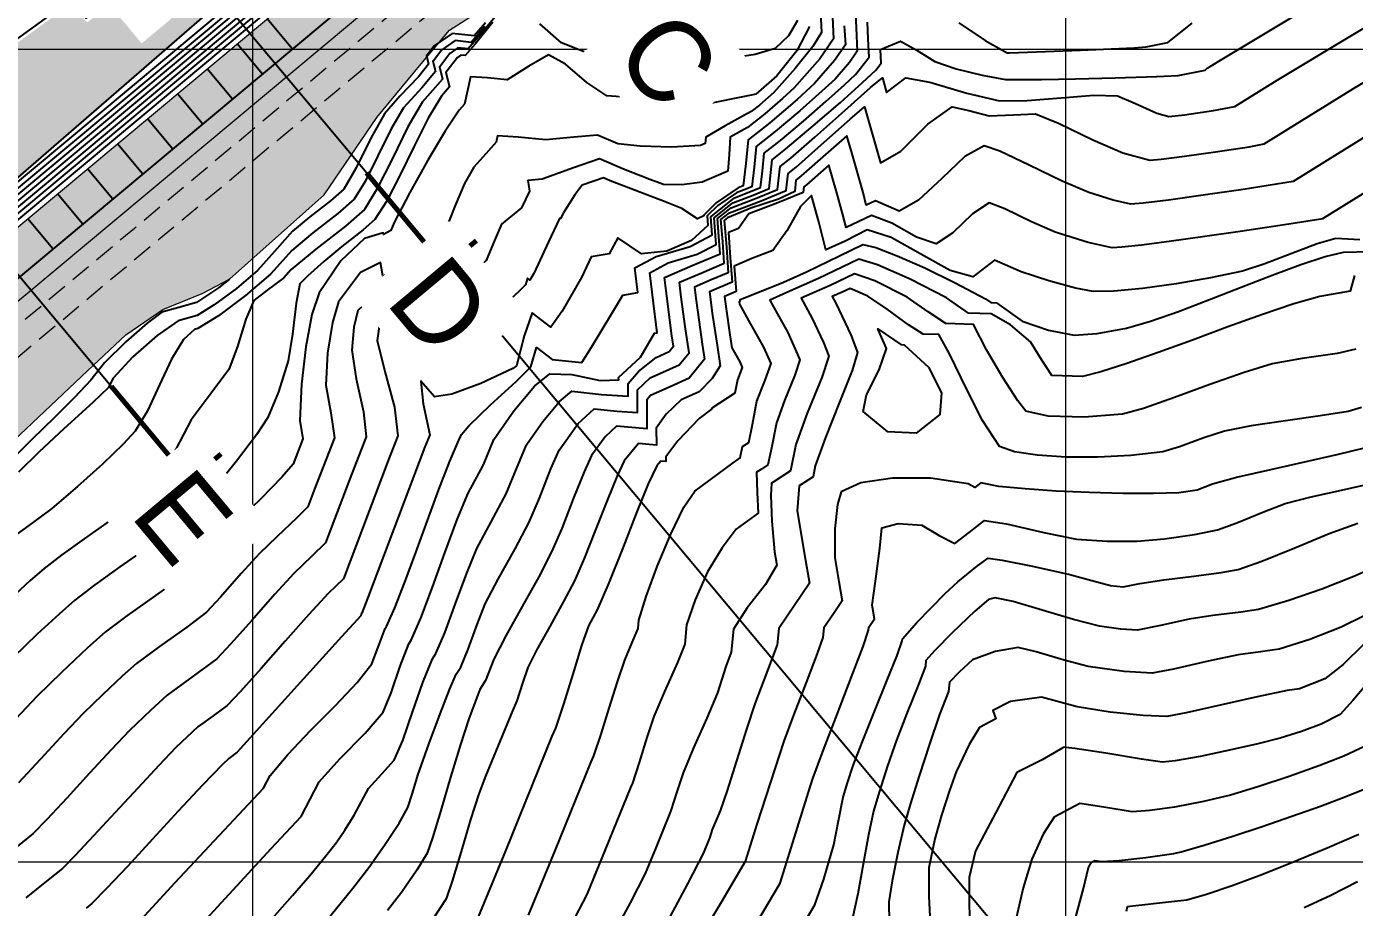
# Model space of a CAD drawing. Extents: x -427 to 62994, y 410 to 109394.
# Drawn here: x -211.81 to -170.97, y 464.43 to 491.53 of the extents above; entities that cross this region are included whole.
import ezdxf
from ezdxf.enums import TextEntityAlignment as Align

# ---------------------------------------------------------------- set-up
doc = ezdxf.new("R2018")
doc.units = 0
doc.header["$MEASUREMENT"] = 0
doc.linetypes.add('NASCOSTA', pattern=[9.525, 6.35, -3.175])
for name, color, linetype in [('coordinate', 2, 'Continuous'), ('curve livello 1 m', 2, 'Continuous'), ('curve livello 5 m', 7, 'Continuous'), ('Limite fiume', 6, 'Continuous'), ('LIN010TR', 2, 'NASCOSTA'), ('LIN035CO', 1, 'Continuous'), ('pendenze', 2, 'Continuous'), ('Per+Mod Surf', 7, 'Continuous'), ('scavo 1', 254, 'Continuous'), ('TEXT018', 143, 'Continuous'), ('TEXT050', 3, 'Continuous')]:
    doc.layers.add(name, color=color, linetype=linetype)
doc.layers.add('LIN070CO', color=4, linetype='Continuous', lineweight=70)
doc.layers.add('no_plot', color=5, linetype='Continuous', plot=False)

# ---------------------------------------------------------------- blocks, each defined once
blk = doc.blocks.new('*U92')
at = {"layer": 'LIN070CO'}
for p, q in [((-4.32, 0), (-4.32, 0.5)), ((1.5, 0.5), (1.5, 0)), ((1.5, 0), (0, 0)), ((-2.82, 0), (-4.32, 0))]:
    blk.add_line(p, q, dxfattribs=at)
at = {"layer": 'TEXT018', "lineweight": 30, "flags": 104}
blk.add_attdef('RIF1', text='', height=0.18, dxfattribs=at).set_placement((-4.17, -0.15), align=Align.TOP_LEFT)
blk.add_attdef('RIF2', text='', height=0.18, dxfattribs=at).set_placement((1.35, -0.15), align=Align.TOP_RIGHT)
at = {"layer": 'TEXT050', "lineweight": 30, "flags": 104}
blk.add_attdef('SEZ1', text='', height=0.4, dxfattribs=at).set_placement((-4.17, 0.15), align=Align.BOTTOM_LEFT)
blk.add_attdef('SEZ2', text='', height=0.4, dxfattribs=at).set_placement((1.35, 0.15), align=Align.BOTTOM_RIGHT)
blk = doc.blocks.new('*U93')
at = {"layer": 'LIN070CO'}
for p, q in [((-3.868, 0), (-3.868, 0.5)), ((2.034, 0.5), (2.034, 0)), ((2.034, 0), (0.534, 0)), ((-2.368, 0), (-3.868, 0))]:
    blk.add_line(p, q, dxfattribs=at)
at = {"layer": 'TEXT018', "lineweight": 30, "flags": 104}
blk.add_attdef('RIF1', text='', height=0.18, dxfattribs=at).set_placement((-3.718, -0.15), align=Align.TOP_LEFT)
blk.add_attdef('RIF2', text='', height=0.18, dxfattribs=at).set_placement((1.884, -0.15), align=Align.TOP_RIGHT)
at = {"layer": 'TEXT050', "lineweight": 30, "flags": 104}
blk.add_attdef('SEZ1', text='', height=0.4, dxfattribs=at).set_placement((-3.718, 0.15), align=Align.BOTTOM_LEFT)
blk.add_attdef('SEZ2', text='', height=0.4, dxfattribs=at).set_placement((1.884, 0.15), align=Align.BOTTOM_RIGHT)

msp = doc.modelspace()

# ---------------------------------------------------------------- hatches: boundary and pattern name
at = {"layer": 'Limite fiume', "linetype": 'Continuous'}
h = msp.add_hatch(dxfattribs=at)
h.set_pattern_fill('DOTS', color=256, scale=5, angle=-135, style=0)
h.set_pattern_definition([(135, (-108729.86045, 62990.82265), (-0.3314563037, -0.11048543456), [0, -0.3125])])
h.paths.add_polyline_path([(-222.255, 485.944), (-221.629, 485.081), (-221.066, 485.469), (-220.604, 484.86), (-210.443, 492.225), (-209.949, 491.656), (-202.84, 496.929), (-203.116, 497.308), (-198.927, 498.307), (-216.244, 483.28), (-216.082, 483.086), (-222.605, 477.636), (-222.443, 477.442), (-226.181, 474.319), (-226.549, 474.759), (-235.115, 466.108), (-235.961, 467.107), (-236.53, 466.621), (-234.614, 476.971)])
at = {"layer": 'scavo 1'}
msp.add_hatch(color=256, dxfattribs=at).paths.add_polyline_path([(-162.911, 519.813), (-186.507, 500.536), (-191.835, 496.955), (-195.066, 494.521), (-197.353, 492.349), (-198.801, 491.423), (-199.67, 490.38), (-201.031, 488.73), (-202.652, 486.356), (-205.568, 483.758), (-206.41, 483.321), (-207.62, 482.823), (-208.758, 482.04), (-209.932, 480.937), (-212.388, 478.624), (-213.74, 477.343), (-215.056, 476.382), (-216.942, 474.781), (-219.046, 473.375), (-220.65, 472.251), (-222.169, 470.97), (-223.539, 469.719), (-225.297, 468.558), (-226.071, 468.438), (-227.679, 467.783), (-228.722, 466.86), (-230.241, 465.46), (-231.7, 463.941), (-232.656, 463.16), (-234.346, 465.186), (-229.695, 469.072), (-225.044, 472.958), (-225.813, 473.879), (-197.96, 497.149), (-198.927, 498.307), (-186.6, 508.606), (-185.811, 509.298), (-183.96, 510.924), (-182.937, 509.7), (-167.589, 522.523), (-150.931, 538.458), (-146.194, 532.788), (-161.321, 521.044)])

# ---------------------------------------------------------------- linework, layer by layer
at = {"layer": 'coordinate', "linetype": 'Continuous', "lineweight": 0}
for p, q in [((-179.86, 528.426), (-179.86, 428.936)), ((-204.86, 519.366), (-204.86, 428.936)), ((-95.183, 490.823), (-242.36, 490.823)), ((-95.183, 465.823), (-242.36, 465.823))]:
    msp.add_line(p, q, dxfattribs=at)
at = {"layer": 'curve livello 1 m', "flags": 128}
for points in [[(-207.924, 462.279), (-204.286, 466.246), (-203.364, 467.231), (-203.085, 467.756), (-202.804, 468.288), (-202.804, 468.288), (-202.177, 469.001), (-201.395, 469.792), (-200.844, 470.441), (-200.844, 470.441), (-200.599, 471.029), (-200.32, 471.851), (-200.049, 472.542), (-200.049, 472.542), (-199.977, 472.653), (-199.683, 473.333), (-199.325, 474.282), (-198.94, 475.343), (-198.562, 476.359), (-198.224, 477.174), (-198.224, 477.174), (-197.756, 478.041), (-197.433, 478.821), (-196.82, 479.71), (-196.186, 480.461), (-195.719, 480.849), (-195.719, 480.849), (-195.042, 480.823), (-194.169, 480.64), (-193.597, 480.657), (-193.597, 480.657), (-193.598, 480.732), (-192.929, 481.354), (-192.492, 482.096), (-192.414, 482.109), (-192.522, 483.017), (-192.644, 483.956), (-192.644, 483.956), (-192.073, 484.26), (-191.183, 484.523), (-190.603, 484.828), (-190.603, 484.828), (-190.664, 485.648), (-190.085, 486.11), (-189.464, 486.342), (-188.974, 486.544), (-188.974, 486.544), (-188.877, 487.425), (-188.463, 487.752), (-187.612, 488.472), (-186.78, 489.194), (-186.095, 489.806), (-185.689, 490.192), (-185.689, 490.192), (-185.523, 490.4), (-185.543, 490.819), (-184.926, 491.083), (-184.45, 490.809), (-183.875, 490.452), (-183.875, 490.452), (-183.221, 490.233), (-182.416, 490.03), (-181.702, 489.903), (-181.702, 489.903), (-181.345, 489.897), (-180.59, 489.905), (-179.547, 489.925), (-178.329, 489.955), (-177.047, 489.993), (-177.047, 489.993), (-176.387, 490.022), (-175.564, 490.192), (-175.494, 490.248), (-175.408, 490.3), (-175.138, 490.462), (-169.776, 493.697)], [(-204.399, 463.924), (-203.629, 464.796), (-203.629, 464.796), (-203.1, 465.412), (-202.601, 466.012), (-202.282, 466.414), (-202.282, 466.414), (-202.014, 466.81), (-201.73, 467.268), (-201.73, 467.268), (-201.296, 468.086), (-200.88, 468.538), (-200.5, 468.96), (-200.5, 468.96), (-200.235, 469.56), (-199.933, 470.431), (-199.621, 471.345), (-199.322, 472.074), (-199.322, 472.074), (-199.216, 472.238), (-198.945, 472.88), (-198.613, 473.78), (-198.269, 474.716), (-197.962, 475.472), (-197.962, 475.472), (-197.519, 476.295), (-197.057, 477.149), (-197.057, 477.149), (-196.718, 477.977), (-196.432, 478.659), (-196.432, 478.659), (-195.933, 479.383), (-195.415, 479.995), (-195.035, 480.311), (-195.035, 480.311), (-194.123, 480.213), (-193.307, 480.155), (-193.307, 480.155), (-193.309, 480.543), (-192.984, 480.919), (-192.44, 481.352), (-192.44, 481.352), (-192.046, 481.528), (-191.912, 481.694), (-191.961, 482.018), (-192.121, 483.237), (-192.184, 483.809), (-192.184, 483.809), (-191.335, 484.173), (-190.479, 484.537), (-190.479, 484.537), (-190.514, 485.066), (-190.559, 485.621), (-190.559, 485.621), (-190.139, 485.956), (-189.34, 486.255), (-188.71, 486.515), (-188.71, 486.515), (-188.633, 487.219), (-188.302, 487.48), (-187.566, 488.122), (-186.646, 488.948), (-185.85, 489.659), (-185.488, 489.955), (-185.357, 489.497), (-184.771, 489.955), (-184.027, 489.823), (-182.885, 489.482), (-181.887, 489.248), (-181.887, 489.248), (-181.031, 489.253), (-179.988, 489.341), (-178.986, 489.421), (-178.255, 489.402), (-178.255, 489.402), (-177.708, 489.163), (-177.051, 488.864), (-177.051, 488.864), (-176.677, 488.762), (-176.198, 488.817), (-175.308, 488.949), (-175.308, 488.949), (-174.643, 489.07), (-173.345, 489.876), (-168.875, 492.572)], [(-197.069, 492.232), (-197.732, 491.423), (-198.225, 490.84), (-198.539, 490.876), (-198.792, 490.697), (-199.1, 490.295), (-199.112, 490.291), (-199.012, 489.909), (-199.634, 489.21), (-200.077, 488.444), (-200.557, 487.473), (-201.02, 486.544), (-201.413, 485.903), (-202, 485.39), (-202.91, 484.684), (-203.669, 484.051), (-203.894, 483.797), (-204.404, 483.423), (-204.821, 483.105), (-205.062, 482.526), (-205.317, 481.685), (-205.583, 480.982), (-206.128, 480.249), (-206.746, 479.433), (-207.213, 478.53), (-207.63, 477.746), (-208.079, 477.295), (-208.776, 476.683), (-209.337, 476.257), (-210.031, 475.764), (-210.721, 475.274), (-211.27, 474.856), (-211.705, 474.476), (-212.303, 473.927)], [(-186.322, 492.153), (-186.298, 491.487), (-186.258, 490.777), (-186.499, 490.427), (-186.944, 489.915), (-187.349, 489.537), (-188.03, 488.938), (-188.784, 488.297), (-189.365, 487.839), (-189.429, 487.2), (-189.501, 486.603), (-189.977, 486.417), (-190.549, 486.025), (-190.873, 485.702), (-190.851, 485.41), (-191.357, 484.946), (-192.114, 484.623), (-192.893, 484.538), (-193.625, 485.026), (-193.887, 484.54), (-194.442, 484.445), (-194.729, 483.827), (-195.335, 482.77), (-195.683, 482.276), (-196.261, 482.721), (-196.502, 482.01), (-196.742, 481.096), (-196.854, 481.013), (-197.837, 480.546), (-198.728, 480.221), (-199.258, 480.136), (-199.685, 480.62), (-199.606, 479.92), (-199.41, 478.966), (-199.554, 478.599), (-201.327, 473.929), (-201.5, 473.483), (-201.502, 473.479), (-201.531, 473.402), (-202.122, 472.754), (-205.326, 469.203), (-205.588, 469.011), (-205.786, 468.824), (-206.397, 468.19), (-207.14, 467.391), (-207.934, 466.527), (-208.696, 465.698), (-209.345, 465.006), (-209.8, 464.548), (-209.977, 464.406)], [(-187.034, 492.048), (-186.993, 491.153), (-187.416, 490.539), (-188.2, 489.639), (-188.556, 489.313), (-189.106, 488.842), (-189.636, 488.424), (-190.167, 488.126), (-190.204, 487.596), (-190.244, 487.077), (-191.032, 486.74), (-191.65, 486.658), (-192.22, 486.666), (-192.644, 486.82), (-193.45, 487.14), (-194.186, 487.456), (-194.985, 487.186), (-195.948, 486.835), (-196.392, 486.795), (-196.374, 486.669), (-196.344, 486.462), (-196.588, 485.949), (-197.206, 485.447), (-197.442, 484.872), (-197.671, 484.334), (-198.527, 483.54), (-199.445, 482.931), (-200.276, 482.587), (-200.87, 482.59), (-201.007, 483.365), (-201.617, 482.792), (-201.746, 482.276), (-201.801, 481.576), (-201.672, 480.692), (-201.448, 479.672), (-201.358, 478.905), (-201.812, 477.748), (-202.609, 475.649), (-203.029, 475.238), (-203.588, 474.701), (-204.171, 474.064), (-204.88, 473.261), (-205.534, 472.523), (-205.955, 472.078), (-206.681, 471.543), (-207.482, 470.959), (-207.998, 470.491), (-208.638, 469.872), (-209.195, 469.291), (-209.874, 468.556), (-210.573, 467.795), (-211.186, 467.136), (-211.609, 466.707), (-212.1, 466.307)], [(-187.391, 491.995), (-187.36, 491.342), (-187.627, 490.917), (-188.17, 490.235), (-188.827, 489.501), (-189.267, 489.114), (-189.524, 488.911), (-190.325, 488.471), (-190.922, 488.126), (-190.936, 487.932), (-191.081, 487.87), (-191.959, 487.816), (-192.941, 487.847), (-193.621, 487.917), (-194.247, 488.185), (-194.973, 488.125), (-195.84, 488.04), (-196.693, 488.125), (-197.321, 488.171), (-197.367, 487.97), (-197.678, 487.617), (-198.049, 487.208), (-198.341, 486.701), (-198.625, 486.028), (-198.933, 485.241), (-199.138, 484.794), (-200.087, 484.043), (-200.849, 483.861), (-200.922, 484.275), (-201.534, 483.966), (-202.211, 483.064), (-202.403, 482.428), (-202.547, 481.476), (-202.601, 480.495), (-202.453, 479.645), (-202.332, 478.875), (-202.941, 477.323), (-203.155, 476.758), (-203.495, 476.416), (-204.115, 475.831), (-204.644, 475.317), (-205.203, 474.701), (-205.842, 473.975), (-206.27, 473.515), (-206.881, 473.05), (-207.723, 472.459), (-208.429, 471.933), (-208.865, 471.544), (-209.471, 470.974), (-210.064, 470.395), (-210.657, 469.773), (-211.375, 468.993), (-212.05, 468.262)], [(-188.095, 491.719), (-188.377, 491.243), (-188.783, 490.855), (-189.398, 490.67), (-190.318, 490.529), (-190.907, 490.549), (-191.15, 490.397), (-191.944, 490.46), (-192.885, 490.678), (-193.587, 490.7), (-193.606, 490.674), (-194.505, 490.692), (-195.352, 491.032), (-196.019, 491.616)], [(-197.467, 491.664), (-198.009, 490.986), (-198.317, 490.639), (-198.448, 490.654), (-198.554, 490.58), (-198.908, 490.117), (-198.913, 490.116), (-198.797, 489.676), (-199.05, 489.392), (-199.452, 488.715), (-199.889, 487.851), (-200.329, 486.945), (-200.742, 486.143), (-201.095, 485.589), (-201.459, 485.279), (-202.107, 484.76), (-202.661, 484.304), (-203.152, 483.858), (-203.399, 483.61), (-203.517, 483.017), (-203.628, 482.064), (-203.758, 481.247), (-204.057, 480.291), (-204.383, 479.504), (-204.739, 478.971), (-205.348, 478.16), (-206.027, 477.315), (-206.576, 476.724), (-206.755, 476.55), (-206.899, 476.39), (-207.404, 475.989), (-208.125, 475.472), (-208.935, 474.904), (-209.71, 474.352), (-210.323, 473.882), (-210.806, 473.456), (-211.48, 472.832), (-212.224, 472.122)], [(-197.714, 491.535), (-198.133, 491.04), (-198.63, 491.097), (-199.031, 490.815), (-199.292, 490.473), (-199.311, 490.467), (-199.226, 490.143), (-199.655, 489.646), (-200.218, 489.029), (-200.595, 488.378), (-201.003, 487.552), (-201.396, 486.762), (-201.731, 486.217), (-202.23, 485.781), (-203.003, 485.18), (-203.649, 484.642), (-204.3, 483.909), (-205.079, 483.25), (-205.908, 482.631), (-206.538, 482.237), (-206.638, 482.209), (-206.981, 481.906), (-207.347, 481.295), (-207.718, 480.503), (-208.091, 479.707), (-208.462, 479.081), (-208.835, 478.677), (-209.468, 478.07), (-210.241, 477.374), (-211.032, 476.698), (-211.628, 476.262), (-212.218, 475.83)], [(-197.697, 491.648), (-198.041, 491.241), (-198.721, 491.318), (-199.269, 490.932), (-199.484, 490.651), (-199.51, 490.642), (-199.441, 490.377), (-199.75, 489.984), (-200.329, 489.387), (-200.802, 488.848), (-201.224, 488.092), (-201.669, 487.183), (-202.049, 486.531), (-202.46, 486.171), (-203.097, 485.676), (-203.629, 485.233), (-204.179, 484.611), (-204.706, 484.02), (-205.351, 483.475), (-206.037, 482.963), (-206.559, 482.636), (-207.142, 482.476), (-207.793, 482.021), (-208.534, 481.366), (-209.141, 480.708), (-209.293, 480.416), (-209.774, 479.959), (-210.658, 479.152), (-211.417, 478.447), (-212.055, 477.819)], [(-186.658, 491.551), (-186.626, 490.965), (-186.957, 490.483), (-187.572, 489.777), (-188.112, 489.283), (-188.945, 488.569), (-189.61, 488.045), (-189.683, 487.316), (-189.765, 486.633), (-189.923, 486.571), (-190.597, 486.11), (-190.977, 485.73), (-190.975, 485.701), (-191.176, 485.615), (-191.65, 485.932), (-192.17, 486.138), (-193.078, 486.482), (-193.861, 486.785), (-194.068, 486.873), (-194.718, 486.645), (-194.941, 486.348), (-195.292, 485.803), (-195.388, 485.625), (-195.417, 485.62), (-195.759, 484.904), (-196.203, 483.927), (-196.325, 483.73), (-196.398, 483.786), (-196.46, 483.579), (-196.998, 483.057), (-197.892, 482.397), (-198.871, 481.799), (-199.596, 481.474), (-200.068, 481.363), (-200.536, 481.921), (-200.954, 482.368), (-201.028, 481.874), (-200.79, 480.914), (-200.492, 479.823), (-200.384, 478.936), (-200.683, 478.174), (-202.062, 474.54), (-202.533, 474.084), (-203.124, 473.443), (-203.851, 472.623), (-204.594, 471.779), (-205.23, 471.067), (-205.64, 470.64), (-206.066, 470.327), (-206.535, 469.985), (-207.212, 469.348), (-207.744, 468.796), (-208.39, 468.1), (-209.081, 467.349), (-209.744, 466.628), (-210.308, 466.025), (-210.704, 465.628), (-211.193, 465.234), (-211.828, 464.725)], [(-202.529, 464.086), (-201.771, 465.017), (-201.277, 465.652), (-201.277, 465.652), (-200.795, 466.34), (-200.351, 467.025), (-200.079, 467.503), (-200.079, 467.503), (-199.942, 467.94), (-199.771, 468.497), (-199.771, 468.497), (-199.434, 469.451), (-199.089, 470.384), (-198.791, 471.151), (-198.595, 471.606), (-198.595, 471.606), (-198.455, 471.823), (-198.228, 472.379), (-197.953, 473.133), (-197.7, 473.77), (-197.7, 473.77), (-197.301, 474.53), (-196.782, 475.457), (-196.358, 476.258), (-196.358, 476.258), (-196.037, 477.024), (-195.683, 477.924), (-195.43, 478.497), (-195.43, 478.497), (-194.839, 479.312), (-194.352, 479.773), (-194.352, 479.773), (-193.647, 479.697), (-193.017, 479.652), (-193.017, 479.652), (-193.021, 480.354), (-192.627, 480.721), (-191.736, 481.117), (-191.434, 481.493), (-191.544, 482.225), (-191.673, 483.203), (-191.723, 483.662), (-191.723, 483.662), (-191.042, 483.954), (-190.355, 484.246), (-190.355, 484.246), (-190.399, 484.903), (-190.455, 485.594), (-190.455, 485.594), (-190.193, 485.803), (-189.216, 486.167), (-188.447, 486.485), (-188.447, 486.485), (-188.389, 487.012), (-188.141, 487.207), (-187.365, 487.89), (-186.48, 488.684), (-186.035, 489.059), (-186.035, 489.059), (-185.789, 488.203), (-185.543, 487.341), (-185.543, 487.341), (-184.922, 487.699), (-184.085, 488.528), (-183.343, 489.06), (-183.343, 489.06), (-182.831, 488.944), (-182.207, 488.782), (-182.207, 488.782), (-181.458, 488.818), (-180.776, 488.842), (-180.776, 488.842), (-180.072, 488.555), (-179.016, 488.048), (-178.093, 487.643), (-178.093, 487.643), (-177.26, 487.415), (-176.911, 487.446), (-176.191, 487.538), (-175.242, 487.674), (-174.207, 487.833), (-174.207, 487.833), (-173.747, 487.917), (-171.002, 489.621), (-167.974, 491.447)], [(-168.659, 489.366), (-172.851, 486.763), (-173.106, 486.717), (-174.394, 486.518), (-175.625, 486.338), (-176.686, 486.192), (-177.463, 486.098), (-177.842, 486.069), (-178.387, 486.188), (-179.135, 486.421), (-179.957, 486.776), (-180.972, 487.265), (-181.874, 487.692), (-182.359, 487.863), (-182.949, 487.527), (-183.663, 486.856), (-184.378, 486.185), (-184.969, 485.847), (-185.696, 486.17), (-185.981, 486.032), (-186.083, 486.422), (-186.418, 487.617), (-186.583, 488.164), (-187.158, 487.664), (-187.98, 486.935), (-188.144, 486.805), (-188.183, 486.456), (-188.68, 486.217), (-189.531, 485.937), (-190.247, 485.649), (-190.351, 485.566), (-190.283, 484.741), (-190.232, 483.955), (-190.749, 483.735), (-191.262, 483.515), (-191.224, 483.169), (-191.127, 482.432), (-191.026, 481.761), (-190.956, 481.292), (-191.426, 480.707), (-192.018, 480.442), (-192.62, 480.176), (-192.732, 480.048), (-192.727, 479.15), (-193.668, 479.235), (-194.012, 478.91), (-194.429, 478.335), (-194.66, 477.829), (-194.993, 476.995), (-195.35, 476.088), (-195.659, 475.366), (-196.057, 474.601), (-196.567, 473.687), (-197.067, 472.787), (-197.438, 472.068), (-197.694, 471.408), (-197.868, 471.138), (-198.21, 470.233), (-198.463, 469.444), (-198.765, 468.438), (-199.069, 467.413), (-199.327, 466.566), (-199.491, 466.096), (-199.805, 465.57), (-200.272, 464.889), (-200.705, 464.331)], [(-170.806, 484.971), (-171.547, 485.009), (-172.112, 484.845), (-172.898, 484.545), (-173.724, 484.226), (-174.41, 484.005), (-175.395, 483.794), (-176.457, 483.611), (-177.487, 483.47), (-178.373, 483.387), (-179.007, 483.376), (-179.548, 483.479), (-180.367, 483.703), (-181.218, 483.979), (-182.04, 484.347), (-182.706, 483.833), (-183.4, 484.024), (-184.301, 484.525), (-185.217, 485.04), (-185.956, 485.271), (-186.631, 484.926), (-187.225, 484.655), (-187.445, 485.52), (-187.667, 486.332), (-188.01, 485.991), (-188.424, 485.24), (-188.854, 484.641), (-189.501, 484.394), (-190.042, 484.159), (-189.984, 483.373), (-190.341, 483.221), (-190.294, 482.845), (-190.18, 482.049), (-190.114, 481.646), (-189.872, 481.211), (-189.8, 481.045), (-189.942, 480.663), (-190.026, 480.246), (-190.731, 479.792), (-190.739, 479.755), (-191.125, 479.467), (-191.78, 478.788), (-192.148, 478.292), (-192.147, 478.145), (-192.301, 478.159), (-192.426, 478.011), (-192.687, 477.458), (-193.058, 476.544), (-193.482, 475.463), (-193.902, 474.41), (-194.261, 473.583), (-194.528, 473.087), (-194.74, 472.483), (-195.01, 471.607), (-195.293, 470.684), (-195.543, 469.939), (-195.649, 469.694), (-197.082, 466.174), (-198.162, 463.544)], [(-196.369, 464.186), (-195.541, 466.204), (-194.441, 468.906), (-194.441, 468.906), (-194.359, 469.095), (-194.136, 469.754), (-193.886, 470.563), (-193.635, 471.374), (-193.41, 472.04), (-193.41, 472.04), (-193.178, 472.575), (-192.994, 473.01), (-192.994, 473.01), (-192.974, 473.265), (-192.756, 473.99), (-192.41, 474.919), (-192, 475.89), (-191.591, 476.739), (-191.591, 476.739), (-191.258, 477.236), (-190.079, 478.102), (-189.866, 478.262), (-189.792, 478.608), (-189.598, 478.732), (-189.481, 479.283), (-189.345, 480), (-189.345, 480), (-189.095, 480.651), (-188.912, 481.161), (-188.912, 481.161), (-189.133, 481.663), (-189.544, 482.395), (-189.867, 482.984), (-189.867, 482.984), (-189.877, 483.052), (-189.88, 483.073), (-189.86, 483.082), (-189.863, 483.127), (-189.318, 483.35), (-188.532, 483.667), (-188.532, 483.667), (-187.816, 483.982), (-186.803, 484.477), (-186.086, 484.822), (-186.086, 484.822), (-185.693, 484.732), (-185.029, 484.479), (-184.184, 484.105), (-183.248, 483.649), (-182.312, 483.151), (-182.312, 483.151), (-182.15, 483.041), (-181.982, 483.034), (-181.184, 482.465), (-180.383, 482.185), (-179.589, 482.03), (-179.589, 482.03), (-178.879, 482.085), (-177.977, 482.25), (-177.977, 482.25), (-177.245, 482.463), (-176.377, 482.766), (-175.429, 483.127), (-174.451, 483.51), (-173.497, 483.881), (-172.619, 484.208), (-171.869, 484.457), (-171.302, 484.592), (-171.302, 484.592), (-170.498, 484.604)], [(-170.965, 483.873), (-171.097, 483.39), (-172.034, 483.229), (-172.838, 482.994), (-173.802, 482.668), (-174.861, 482.287), (-175.951, 481.885), (-177.009, 481.497), (-177.968, 481.158), (-178.765, 480.904), (-179.335, 480.768), (-179.335, 480.768), (-180.274, 480.798), (-180.584, 481.263), (-180.935, 481.828), (-181.551, 482.348), (-182.144, 482.691), (-182.843, 482.716), (-183.518, 483.179), (-184.637, 483.757), (-185.636, 484.199), (-186.216, 484.373), (-186.728, 484.127), (-187.452, 483.773), (-188.338, 483.387), (-188.949, 483.115), (-188.723, 482.699), (-188.394, 482.115), (-188.025, 481.276), (-188.178, 480.803), (-188.496, 480.02), (-188.747, 479.336), (-188.886, 478.606), (-189.006, 478.044), (-189.208, 477.913), (-189.362, 477.82), (-189.337, 477.197), (-189.308, 476.562), (-189.983, 476.067), (-190.415, 475.492), (-190.863, 474.752), (-191.248, 473.896), (-191.514, 473.118), (-191.559, 472.532), (-191.788, 471.964), (-192.186, 471.076), (-192.513, 470.304), (-192.728, 469.657), (-192.963, 468.891), (-193.176, 468.25), (-193.232, 468.119), (-193.999, 466.235), (-194.577, 464.828), (-195.06, 463.9)], [(-170.924, 481.601), (-171.505, 481.471), (-172.576, 481.318), (-173.499, 481.157), (-174.36, 480.891), (-175.418, 480.513), (-176.504, 480.113), (-177.454, 479.78), (-178.101, 479.606), (-179.286, 479.51), (-180.389, 479.546), (-181.08, 479.701), (-181.321, 480.015), (-181.768, 480.712), (-182.287, 481.583), (-182.685, 482.361), (-183.537, 482.392), (-184.077, 482.754), (-184.724, 483.206), (-185.718, 483.702), (-186.346, 483.924), (-187.089, 483.563), (-187.988, 483.168), (-187.655, 482.567), (-187.301, 481.812), (-187.138, 481.391), (-187.353, 480.728), (-187.797, 479.632), (-188.149, 478.673), (-188.312, 477.86), (-188.841, 477.517), (-188.895, 477.484), (-188.919, 477.101), (-188.886, 476.317), (-188.805, 475.367), (-188.746, 475.021), (-188.735, 474.958), (-189.079, 474.362), (-189.648, 473.649), (-190.061, 472.99), (-190.133, 472.281), (-190.3, 471.837), (-190.562, 471.033), (-190.889, 470.252), (-191.293, 469.343), (-191.617, 468.567), (-191.805, 467.985), (-191.992, 467.406), (-192.024, 467.332), (-192.458, 466.266), (-192.784, 465.47), (-193.245, 464.575), (-193.755, 463.628)], [(-170.712, 478.549), (-171.467, 478.36), (-172.464, 478.136), (-173.547, 477.896), (-174.557, 477.661), (-175.337, 477.448), (-175.809, 477.264), (-176.373, 477.186), (-177.153, 477.164), (-178.092, 477.168), (-179.114, 477.194), (-180.142, 477.24), (-181.098, 477.303), (-181.906, 477.38), (-182.464, 477.493), (-182.644, 477.352), (-182.844, 477.464), (-184.012, 477.631), (-185.176, 477.637), (-186.151, 477.494), (-186.756, 477.213), (-186.872, 476.827), (-186.946, 476.074), (-186.954, 475.18), (-186.823, 474.459), (-186.729, 473.859), (-186.992, 473.459), (-187.288, 473.029), (-187.319, 472.73), (-187.491, 472.24), (-187.834, 471.345), (-188.219, 470.345), (-188.516, 469.543), (-189.345, 466.991), (-189.703, 465.841), (-190.438, 464.599), (-195.989, 455.344)], [(-190.42, 462.153), (-188.631, 465.174), (-187.762, 467.972), (-187.624, 468.396), (-187.299, 469.277), (-186.871, 470.395), (-186.434, 471.528), (-186.083, 472.454), (-185.911, 472.955), (-185.911, 472.955), (-185.902, 473.049), (-185.726, 473.31), (-185.797, 473.725), (-185.7, 474.468), (-185.564, 475.468), (-185.564, 475.468), (-185.502, 476.108), (-185.005, 476.241), (-184.271, 476.187), (-184.271, 476.187), (-183.736, 475.873), (-183.261, 475.622), (-182.817, 475.963), (-182.351, 476.336), (-182.351, 476.336), (-181.673, 476.231), (-180.523, 475.961), (-179.522, 475.763), (-178.578, 475.7), (-177.651, 475.697), (-177.651, 475.697), (-176.807, 475.773), (-175.891, 475.901), (-175.179, 476.042), (-175.179, 476.042), (-174.588, 476.259), (-173.792, 476.588), (-173.103, 476.851), (-173.103, 476.851), (-172.298, 477.06), (-171.277, 477.288), (-170.378, 477.494)], [(-190.402, 459.706), (-187.56, 464.507), (-187.287, 465.294), (-186.984, 466.359), (-186.984, 466.359), (-186.839, 467.097), (-186.695, 467.823), (-186.695, 467.823), (-186.564, 468.257), (-186.382, 468.795), (-186.382, 468.795), (-186.102, 469.531), (-185.73, 470.458), (-185.348, 471.4), (-185.037, 472.184), (-184.879, 472.635), (-184.879, 472.635), (-184.872, 472.695), (-184.431, 473.199), (-183.558, 474.09), (-183.558, 474.09), (-183.167, 474.449), (-182.564, 474.942), (-182.237, 475.178), (-182.237, 475.178), (-181.804, 475.117), (-180.875, 474.929), (-179.727, 474.67), (-179.727, 474.67), (-179.051, 474.484), (-178.472, 474.328), (-178.472, 474.328), (-178.085, 474.288), (-177.566, 474.399), (-176.828, 474.508), (-175.908, 474.625), (-175.064, 474.734), (-174.548, 474.821), (-174.548, 474.821), (-173.819, 475.077), (-172.807, 475.491), (-171.746, 475.928), (-170.869, 476.253)], [(-170.13, 474.986), (-170.986, 474.608), (-171.973, 474.224), (-172.986, 473.873), (-173.918, 473.599), (-174.465, 473.513), (-175.321, 473.405), (-176.056, 473.3), (-176.939, 473.107), (-177.637, 472.96), (-178.156, 472.991), (-178.815, 473.084), (-179.606, 473.285), (-180.578, 473.578), (-181.47, 473.842), (-182.021, 473.957), (-182.226, 473.902), (-182.642, 473.545), (-183.341, 472.879), (-183.876, 472.333), (-184.146, 472.025), (-184.164, 471.852), (-184.373, 471.292), (-184.744, 470.374), (-185.054, 469.579), (-185.325, 468.787), (-185.585, 467.977), (-185.756, 467.394), (-185.914, 466.665), (-186.08, 465.761), (-186.247, 464.85), (-186.407, 464.101)], [(-170.694, 472.515), (-171.316, 471.903), (-171.877, 471.459), (-172.657, 471.155), (-173.035, 471.102), (-173.958, 470.911), (-175.104, 470.649), (-176.142, 470.415), (-176.741, 470.305), (-177.463, 470.332), (-178.485, 470.439), (-179.5, 470.596), (-179.5, 470.596), (-180.102, 470.765), (-180.595, 470.894), (-181.545, 470.767), (-182.091, 470.487), (-181.996, 470.229), (-182.498, 469.961), (-182.816, 469.441), (-183.215, 468.602), (-183.426, 468.029), (-183.672, 467.263), (-183.879, 466.534), (-184.055, 465.646), (-184.055, 464.767), (-184.011, 463.746)], [(-170.25, 471.694), (-171.018, 470.797), (-171.408, 470.366), (-171.99, 470.069), (-172.598, 469.842), (-173.254, 469.633), (-173.945, 469.458), (-174.815, 469.262), (-175.712, 469.077), (-176.485, 468.937), (-176.869, 468.895), (-177.518, 468.989), (-178.62, 469.174), (-179.572, 469.323), (-179.842, 469.352), (-179.883, 469.363), (-179.937, 469.348), (-179.934, 469.338), (-180.569, 468.974), (-181.352, 468.581), (-182.002, 467.35), (-182.624, 466.172), (-182.815, 465.349), (-182.818, 464.461), (-182.768, 463.427)], [(-170.337, 469.535), (-171.296, 469.084), (-172.036, 468.794), (-172.972, 468.459), (-173.94, 468.137), (-174.779, 467.884), (-175.611, 467.686), (-176.502, 467.513), (-177.263, 467.411), (-177.809, 467.369), (-178.675, 467.516), (-179.415, 467.624), (-180.207, 467.201), (-180.539, 466.678), (-180.887, 465.913), (-181.154, 465.036), (-181.403, 463.964)], [(-179.618, 463.835), (-179.299, 465.013), (-179.299, 465.013), (-179.15, 465.654), (-179.061, 465.822), (-178.958, 465.877), (-178.748, 465.844), (-178.209, 465.875), (-177.384, 465.965), (-176.519, 466.088), (-176.519, 466.088), (-176.303, 466.135), (-175.561, 466.353), (-174.711, 466.62), (-173.804, 466.92), (-172.89, 467.236), (-172.018, 467.549), (-171.239, 467.843), (-170.602, 468.1)], [(-170.876, 465.213), (-171.696, 464.796), (-172.514, 464.421)]]:
    msp.add_lwpolyline(points, dxfattribs=at)
at = {"layer": 'curve livello 5 m', "flags": 128}
for points in [[(-187.728, 491.53), (-188.116, 490.783), (-188.729, 490.013), (-189.384, 489.452), (-189.384, 489.452), (-189.521, 489.423), (-191.003, 489.12), (-191.549, 489.183), (-192.277, 489.272), (-192.277, 489.272), (-193.255, 489.343), (-193.963, 489.4), (-193.963, 489.4), (-194.578, 489.809), (-195.234, 490.371), (-195.751, 490.661), (-195.751, 490.661), (-196.358, 490.31), (-197.029, 489.886), (-197.029, 489.886), (-197.635, 489.954), (-198.15, 489.985), (-198.15, 489.985), (-198.342, 489.144), (-198.506, 488.962), (-198.929, 488.316), (-199.465, 487.416), (-200.021, 486.424), (-200.501, 485.502), (-200.501, 485.502), (-200.605, 485.254), (-200.828, 485.132), (-200.837, 485.186), (-201.412, 485.006), (-202.141, 484.321), (-202.805, 483.337), (-202.805, 483.337), (-203.029, 482.671), (-203.222, 481.672), (-203.354, 480.525), (-203.4, 479.414), (-203.4, 479.414), (-203.306, 478.844), (-203.613, 478.061), (-203.959, 477.67), (-204.603, 476.995), (-204.603, 476.995), (-205.164, 476.453), (-205.699, 475.934), (-205.699, 475.934), (-206.182, 475.395), (-206.584, 474.953), (-206.584, 474.953), (-207.131, 474.527), (-207.912, 473.974), (-208.727, 473.399), (-209.376, 472.907), (-209.376, 472.907), (-209.94, 472.404), (-210.723, 471.668), (-211.49, 470.919), (-211.49, 470.919), (-212.141, 470.23)], [(-208.865, 463.419), (-207.234, 465.198), (-204.519, 468.099), (-204.312, 468.489), (-203.776, 469.137), (-203.063, 469.88), (-202.306, 470.642), (-201.637, 471.348), (-201.187, 471.922), (-200.989, 472.436), (-200.775, 473.011), (-200.738, 473.068), (-200.478, 473.648), (-200.17, 474.434), (-199.831, 475.351), (-199.477, 476.328), (-199.124, 477.289), (-198.788, 478.163), (-198.486, 478.875), (-198.456, 478.932), (-198.434, 478.983), (-198.21, 479.249), (-197.54, 479.889), (-196.747, 480.612), (-196.298, 481.064), (-196.123, 481.657), (-195.638, 481.283), (-194.731, 481.195), (-194.431, 481.67), (-193.804, 482.698), (-193.467, 483.27), (-193.011, 483.348), (-193.105, 484.103), (-192.44, 484.457), (-191.402, 484.764), (-190.727, 485.119), (-190.768, 485.675), (-190.031, 486.264), (-189.238, 486.574), (-189.176, 487.085), (-189.121, 487.632), (-188.623, 488.025), (-187.916, 488.623), (-187.224, 489.224), (-186.655, 489.733), (-186.317, 490.053), (-185.891, 490.588), (-185.926, 491.156), (-185.941, 491.667)], [(-183.132, 491.639), (-182.331, 491.102), (-181.654, 490.724), (-181.63, 490.718), (-181.58, 490.719), (-180.472, 490.757), (-179.397, 490.799), (-178.455, 490.841), (-177.748, 490.878), (-177.376, 490.905), (-176.709, 491.043), (-175.957, 491.636)], [(-166.315, 489.111), (-171.955, 485.61), (-172.006, 485.601), (-173.254, 485.406), (-174.485, 485.222), (-175.643, 485.055), (-176.672, 484.914), (-177.516, 484.807), (-178.119, 484.74), (-178.424, 484.722), (-178.424, 484.722), (-179.163, 484.884), (-180.176, 485.2), (-180.176, 485.2), (-180.901, 485.522), (-181.726, 485.92), (-182.2, 486.105), (-182.2, 486.105), (-182.715, 485.767), (-183.322, 485.179), (-183.838, 484.84), (-183.838, 484.84), (-184.438, 485.047), (-185.193, 485.484), (-185.826, 485.72), (-185.826, 485.72), (-186.603, 485.343), (-186.718, 485.778), (-186.884, 486.409), (-186.884, 486.409), (-187.13, 487.269), (-187.819, 486.663), (-187.9, 486.599), (-187.919, 486.426), (-188.698, 486.104), (-189.594, 485.772), (-189.594, 485.772), (-189.914, 485.315), (-190.22, 485.191), (-190.165, 484.428), (-190.108, 483.664), (-190.108, 483.664), (-190.802, 483.368), (-190.711, 482.638), (-190.572, 481.728), (-190.479, 481.091), (-190.479, 481.091), (-190.717, 480.699), (-191.117, 480.296), (-191.117, 480.296), (-191.675, 480.048), (-192.141, 479.606), (-192.44, 479.17), (-192.44, 479.17), (-192.437, 478.647), (-192.985, 478.697), (-193.427, 478.173), (-193.645, 477.712), (-193.955, 476.948), (-194.309, 476.044), (-194.66, 475.166), (-194.96, 474.474), (-194.96, 474.474), (-195.291, 473.841), (-195.719, 473.075), (-196.126, 472.345), (-196.394, 471.814), (-196.394, 471.814), (-196.552, 471.33), (-196.727, 470.783), (-196.727, 470.783), (-196.858, 470.481), (-197.303, 469.41), (-197.69, 468.463), (-197.902, 467.925), (-197.902, 467.925), (-198.154, 467.136), (-198.445, 466.148), (-198.714, 465.24), (-198.904, 464.689), (-198.904, 464.689), (-199.268, 464.127)], [(-205.568, 483.758), (-205.9, 483.486), (-206.579, 483.036), (-206.579, 483.036), (-207.123, 482.888), (-207.645, 482.742), (-207.645, 482.742), (-208.103, 482.404), (-208.756, 481.827), (-209.409, 481.182), (-209.409, 481.182), (-209.834, 480.646), (-210.336, 480.114), (-210.96, 479.493), (-211.626, 478.843), (-212.25, 478.222)], [(-170.75, 479.811), (-171.166, 479.69), (-172.021, 479.552), (-173.09, 479.401), (-174.145, 479.244), (-174.963, 479.085), (-174.963, 479.085), (-175.606, 478.874), (-176.346, 478.603), (-176.866, 478.444), (-176.866, 478.444), (-177.846, 478.335), (-178.862, 478.283), (-179.844, 478.286), (-180.721, 478.342), (-181.425, 478.449), (-181.885, 478.605), (-181.885, 478.605), (-182.404, 479.413), (-182.893, 480.367), (-183.435, 481.478), (-183.752, 482.051), (-183.752, 482.051), (-184.23, 482.068), (-184.68, 482.35), (-185.344, 482.837), (-185.931, 483.234), (-185.931, 483.234), (-186.476, 483.475), (-186.725, 483.354), (-187.028, 483.221), (-186.916, 483.019), (-186.46, 482.048), (-186.25, 481.506), (-186.25, 481.506), (-186.414, 480.947), (-186.802, 479.972), (-187.239, 478.89), (-187.552, 478.01), (-187.552, 478.01), (-187.619, 477.676), (-188.044, 477.4), (-188.111, 476.635), (-187.85, 475.1), (-187.732, 474.409), (-188.176, 473.734), (-188.675, 473.009), (-188.675, 473.009), (-188.726, 472.506), (-189.02, 471.717), (-189.408, 470.69), (-189.408, 470.69), (-189.667, 469.908), (-189.973, 468.943), (-190.264, 468.029), (-190.476, 467.403), (-190.476, 467.403), (-190.721, 466.831), (-190.808, 466.562), (-190.815, 466.544), (-190.992, 466.113), (-191.483, 465.152), (-192.022, 464.141)], [(-170.694, 473.387), (-171.382, 473.047), (-172.343, 472.672), (-173.287, 472.377), (-173.287, 472.377), (-173.854, 472.295), (-174.545, 472.201), (-174.545, 472.201), (-175.47, 472.004), (-176.538, 471.76), (-177.189, 471.633), (-177.189, 471.633), (-178.056, 471.684), (-179.157, 471.84), (-179.157, 471.84), (-179.901, 472.038), (-180.756, 472.297), (-181.308, 472.426), (-181.308, 472.426), (-182.015, 472.306), (-182.716, 472.042), (-182.716, 472.042), (-183.125, 471.668), (-183.419, 471.355), (-183.449, 471.07), (-183.726, 470.362), (-184.039, 469.456), (-184.359, 468.481), (-184.636, 467.597), (-184.818, 466.964), (-184.818, 466.964), (-185.015, 466.118), (-185.188, 465.244), (-185.285, 464.603), (-185.285, 464.603), (-185.274, 463.964)], [(-177.983, 464.318), (-177.946, 464.46), (-177.787, 464.477), (-176.683, 464.599), (-176.128, 464.659), (-175.521, 464.836), (-174.731, 465.105), (-173.814, 465.446), (-172.822, 465.837), (-171.81, 466.257), (-170.832, 466.684)]]:
    msp.add_lwpolyline(points, dxfattribs=at)
at = {"layer": 'Limite fiume', "linetype": 'Continuous', "flags": 128}
msp.add_lwpolyline([(-222.22, 485.97), (-221.631, 485.176), (-221.049, 485.572), (-220.609, 484.993), (-210.403, 492.382), (-209.97, 491.788), (-202.91, 496.936), (-203.175, 497.294), (-198.927, 498.307), (-216.244, 483.28), (-216.082, 483.086), (-222.605, 477.636), (-222.443, 477.442), (-226.181, 474.319), (-226.549, 474.759), (-235.159, 466.16), (-235.961, 467.107), (-236.53, 466.621), (-234.614, 476.971)], close=True, dxfattribs=at)
at = {"layer": 'LIN010TR', "lineweight": 0, "ltscale": 0.1}
for p, q in [((-193.088, 498.186), (-233.491, 464.431)), ((-191.925, 498.186), (-233.151, 463.743))]:
    msp.add_line(p, q, dxfattribs=at)
at = {"layer": 'LIN035CO', "linetype": 'Continuous', "lineweight": 0, "flags": 128}
for points in [[(-167.589, 522.523), (-182.937, 509.7), (-183.96, 510.924), (-186.6, 508.606), (-198.927, 498.307), (-197.96, 497.149), (-225.813, 473.879)], [(-212.388, 478.624), (-209.932, 480.937), (-208.758, 482.04), (-207.62, 482.823), (-206.41, 483.321), (-205.568, 483.758), (-202.652, 486.356), (-201.031, 488.73), (-199.67, 490.38), (-198.801, 491.423), (-197.353, 492.349), (-195.066, 494.521), (-191.835, 496.955)]]:
    msp.add_lwpolyline(points, dxfattribs=at)
at = {"layer": 'LIN035CO', "flags": 128}
for points in [[(-197.19, 496.228), (-234.346, 465.186)], [(-203.637, 490.843), (-204.406, 491.764)], [(-204.558, 490.073), (-205.327, 490.994)], [(-205.479, 489.304), (-206.248, 490.225)], [(-206.399, 488.535), (-207.169, 489.455)], [(-207.32, 487.765), (-208.09, 488.686)], [(-208.241, 486.996), (-209.011, 487.917)], [(-209.162, 486.226), (-209.932, 487.147)], [(-210.083, 485.457), (-210.852, 486.378)], [(-211.004, 484.688), (-211.773, 485.609)]]:
    msp.add_lwpolyline(points, dxfattribs=at)
at = {"layer": 'no_plot', "lineweight": 0, "ltscale": 0.1}
msp.add_line((-148.816, 535.926), (-234, 464.759), dxfattribs=at)
at = {"layer": 'no_plot', "flags": 128}
for points in [[(-150.323, 538.354), (-237.283, 465.704)], [(-201.344, 487.015), (-205.996, 492.583)], [(-213.848, 486.023), (-209.196, 480.455)], [(-198.939, 484.137), (-136.951, 409.94)]]:
    msp.add_lwpolyline(points, dxfattribs=at)
at = {"layer": 'pendenze', "linetype": 'Continuous'}
for p, q in [((-198.806, 497.067), (-226.121, 474.247)), ((-198.541, 497.093), (-226.025, 474.131)), ((-198.277, 497.118), (-225.929, 474.016)), ((-199.071, 497.041), (-222.479, 477.485)), ((-199.336, 497.015), (-216.052, 483.049)), ((-199.6, 496.99), (-216.148, 483.165))]:
    msp.add_line(p, q, dxfattribs=at)
at = {"layer": 'Per+Mod Surf', "color": 2, "linetype": 'Continuous'}
msp.add_lwpolyline([(-186.083, 479.689), (-185.972, 480.202), (-185.583, 480.966), (-185.363, 481.622), (-185.363, 481.622), (-185.63, 482.228), (-184.924, 481.744), (-184.82, 481.74), (-184.074, 481.051), (-183.668, 480.257), (-183.724, 479.597), (-183.724, 479.597), (-184.448, 479.024), (-185.322, 479.058), (-186.083, 479.689)], dxfattribs=at)

# ---------------------------------------------------------------- block references
ref = msp.add_blockref('*U92', (-194.347, 494.599), dxfattribs=dict(xscale=2.5, yscale=2.5, zscale=2.5, rotation=309.8772496989023))
lines = msp.add_mtext('C', dxfattribs={"layer": 'TEXT050', "insert": (-200.743, 502.84), "char_height": 2.5, "attachment_point": 1, "rotation": 309.8772, "bg_fill": 3, "box_fill_scale": 1.25, "bg_fill_color": 256, "bg_fill_transparency": 0})
ref.add_attrib('SEZ1', '', (-200.743, 502.84), dxfattribs={"flags": 6}).embed_mtext(lines)
lines = msp.add_mtext('C', dxfattribs={"layer": 'TEXT050', "insert": (-191.896, 492.25), "char_height": 2.5, "attachment_point": 1, "rotation": 309.8772, "bg_fill": 3, "box_fill_scale": 1.25, "bg_fill_color": 256, "bg_fill_transparency": 0})
ref.add_attrib('SEZ2', '', (-191.896, 492.25), dxfattribs={"flags": 6}).embed_mtext(lines)
ref = msp.add_blockref('*U93', (-202.199, 488.039), dxfattribs=dict(xscale=2.5, yscale=2.5, zscale=2.5, rotation=309.8772496989023))
lines = msp.add_mtext('D', dxfattribs={"layer": 'TEXT050', "insert": (-207.872, 495.413), "char_height": 2.5, "attachment_point": 1, "rotation": 309.8772, "bg_fill": 3, "box_fill_scale": 1.25, "bg_fill_color": 256, "bg_fill_transparency": 0})
ref.add_attrib('SEZ1', '', (-207.872, 495.413), dxfattribs={"flags": 6}).embed_mtext(lines)
lines = msp.add_mtext('D', dxfattribs={"layer": 'TEXT050', "insert": (-198.892, 484.665), "char_height": 2.5, "attachment_point": 1, "rotation": 309.8772, "bg_fill": 3, "box_fill_scale": 1.25, "bg_fill_color": 256, "bg_fill_transparency": 0})
ref.add_attrib('SEZ2', '', (-198.892, 484.665), dxfattribs={"flags": 6}).embed_mtext(lines)
ref = msp.add_blockref('*U93', (-210.052, 481.479), dxfattribs=dict(xscale=2.5, yscale=2.5, zscale=2.5, rotation=309.8772496989023))
lines = msp.add_mtext('E', dxfattribs={"layer": 'TEXT050', "insert": (-215.724, 488.853), "char_height": 2.5, "attachment_point": 1, "rotation": 309.8772, "bg_fill": 3, "box_fill_scale": 1.25, "bg_fill_color": 256, "bg_fill_transparency": 0})
ref.add_attrib('SEZ1', '', (-215.724, 488.853), dxfattribs={"flags": 6}).embed_mtext(lines)
lines = msp.add_mtext('E', dxfattribs={"layer": 'TEXT050', "insert": (-206.744, 478.105), "char_height": 2.5, "attachment_point": 1, "rotation": 309.8772, "bg_fill": 3, "box_fill_scale": 1.25, "bg_fill_color": 256, "bg_fill_transparency": 0})
ref.add_attrib('SEZ2', '', (-206.744, 478.105), dxfattribs={"flags": 6}).embed_mtext(lines)

doc.saveas('drawing.dxf')
